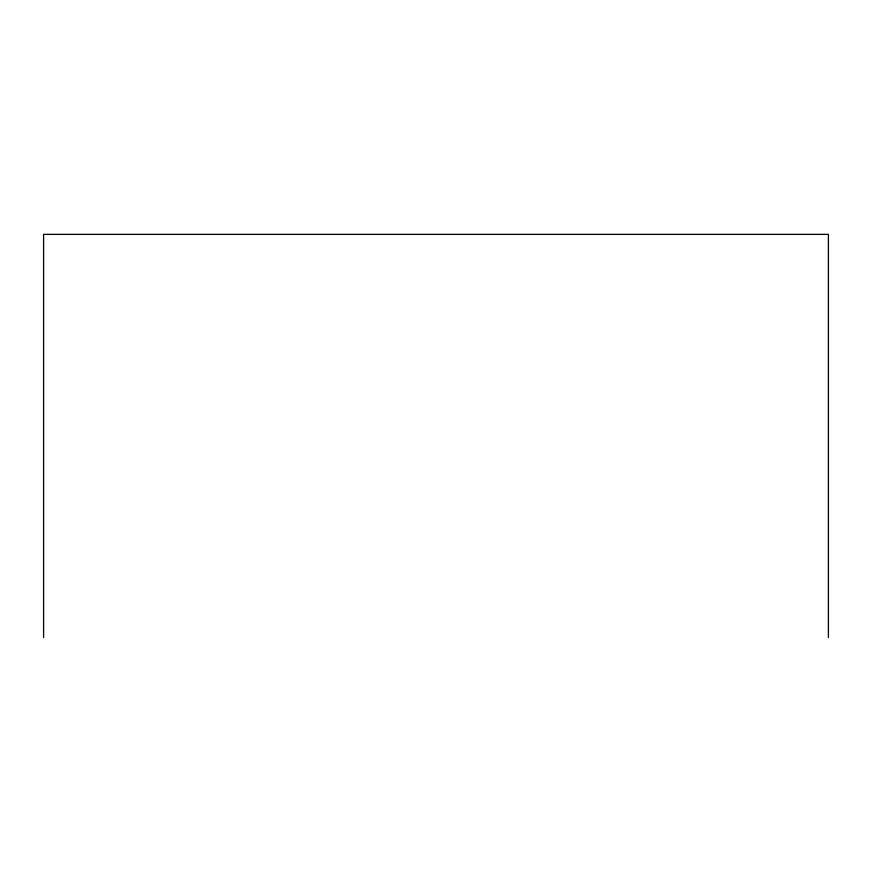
<?xml version="1.0" encoding="UTF-8"?>
<svg xmlns="http://www.w3.org/2000/svg" width="872" height="872" viewBox="0 0 872 872"><rect width="100%" height="100%" fill="white"/><g stroke="black" fill="none" stroke-linecap="round" stroke-linejoin="round"><path stroke-width="1.31" d="M828.4 637.628L828.4 234.372L43.6 234.372L43.6 637.628"/></g></svg>
